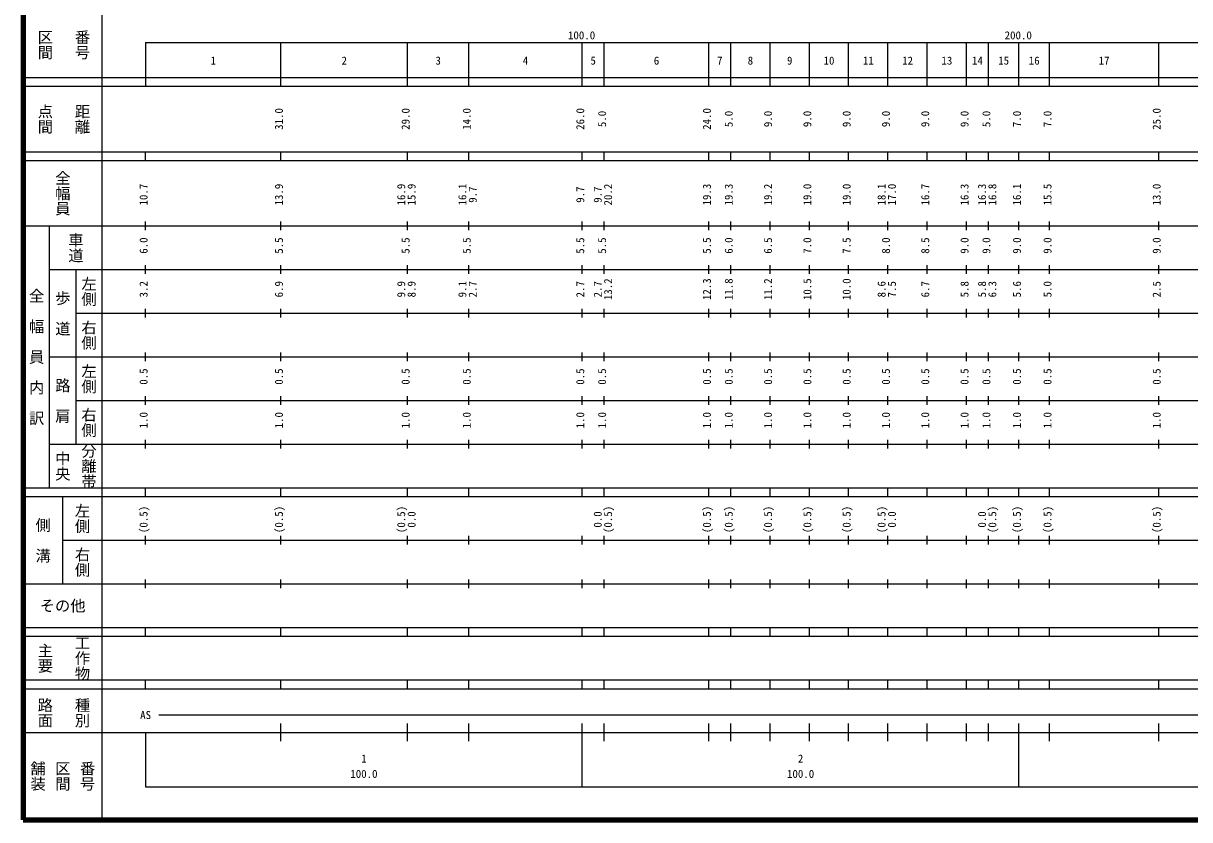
# Model space of a CAD drawing. Units: millimetres on the paper, enlarged 1000 times. Extents: x 40000 to 680000, y 20000 to 380000.
# Drawn here: x 40000 to 307099, y 20000 to 202409 of the extents above; entities that cross this region are included whole.
import ezdxf
from ezdxf.enums import TextEntityAlignment as Align

# ---------------------------------------------------------------- set-up
doc = ezdxf.new("R2010")
doc.units = ezdxf.units.MM
doc.header["$LTSCALE"] = 1000
doc.layers.add('M-TTL', color=2, linetype='Continuous', lineweight=140)
doc.layers.add('M-TTL-BAND', color=7, linetype='Continuous', lineweight=25)
doc.styles.add('@ＭＳ ゴシック', font='')
doc.styles.add('ＭＳ ゴシック', font='')
doc.styles.get('@ＭＳ ゴシック').set_extended_font_data('@MS Gothic')
doc.styles.get('ＭＳ ゴシック').set_extended_font_data('MS Gothic')

msp = doc.modelspace()

# ---------------------------------------------------------------- linework, layer by layer
at = {"layer": 'M-TTL'}
for p, q in [((40000, 380000), (40000, 20000)), ((40000, 20000), (680000, 20000))]:
    msp.add_line(p, q, dxfattribs=at)
at = {"layer": 'M-TTL-BAND'}
for p, q in [((58000, 370000), (58000, 20000)), ((68000, 198000), (579000, 198000)), ((68000, 198000), (68000, 188000)), ((99000, 188000), (99000, 198000)), ((128000, 188000), (128000, 198000)), ((142000, 188000), (142000, 198000)), ((168000, 188000), (168000, 198000)), ((173000, 188000), (173000, 198000)), ((197000, 188000), (197000, 198000)), ((202000, 188000), (202000, 198000)), ((211000, 188000), (211000, 198000)), ((220000, 188000), (220000, 198000)), ((229000, 188000), (229000, 198000)), ((238000, 188000), (238000, 198000)), ((247000, 188000), (247000, 198000)), ((256000, 188000), (256000, 198000)), ((261000, 188000), (261000, 198000)), ((268000, 188000), (268000, 198000)), ((275000, 188000), (275000, 198000)), ((300000, 188000), (300000, 198000)), ((40000, 190000), (579000, 190000)), ((40000, 188000), (579000, 188000)), ((40000, 173000), (579000, 173000)), ((40000, 171000), (579000, 171000)), ((68000, 171000), (68000, 173000)), ((99000, 171000), (99000, 173000)), ((128000, 171000), (128000, 173000)), ((142000, 171000), (142000, 173000)), ((168000, 171000), (168000, 173000)), ((173000, 171000), (173000, 173000)), ((197000, 171000), (197000, 173000)), ((202000, 171000), (202000, 173000)), ((211000, 171000), (211000, 173000)), ((220000, 171000), (220000, 173000)), ((229000, 171000), (229000, 173000)), ((238000, 171000), (238000, 173000)), ((247000, 171000), (247000, 173000)), ((256000, 171000), (256000, 173000)), ((261000, 171000), (261000, 173000)), ((268000, 171000), (268000, 173000)), ((275000, 171000), (275000, 173000)), ((300000, 171000), (300000, 173000)), ((40000, 156000), (579000, 156000)), ((46000, 96000), (46000, 156000)), ((68000, 155000), (68000, 157000)), ((99000, 155000), (99000, 157000)), ((128000, 155000), (128000, 157000)), ((142000, 155000), (142000, 157000)), ((168000, 155000), (168000, 157000)), ((173000, 155000), (173000, 157000)), ((197000, 155000), (197000, 157000)), ((202000, 155000), (202000, 157000)), ((211000, 155000), (211000, 157000)), ((220000, 155000), (220000, 157000)), ((229000, 155000), (229000, 157000)), ((238000, 155000), (238000, 157000)), ((247000, 155000), (247000, 157000)), ((256000, 155000), (256000, 157000)), ((261000, 155000), (261000, 157000)), ((268000, 155000), (268000, 157000)), ((275000, 155000), (275000, 157000)), ((300000, 155000), (300000, 157000)), ((68000, 145000), (68000, 147000)), ((99000, 145000), (99000, 147000)), ((128000, 145000), (128000, 147000)), ((142000, 145000), (142000, 147000)), ((168000, 145000), (168000, 147000)), ((173000, 145000), (173000, 147000)), ((197000, 145000), (197000, 147000)), ((202000, 145000), (202000, 147000)), ((211000, 145000), (211000, 147000)), ((220000, 145000), (220000, 147000)), ((229000, 145000), (229000, 147000)), ((238000, 145000), (238000, 147000)), ((247000, 145000), (247000, 147000)), ((256000, 145000), (256000, 147000)), ((261000, 145000), (261000, 147000)), ((268000, 145000), (268000, 147000)), ((275000, 145000), (275000, 147000)), ((300000, 145000), (300000, 147000)), ((46000, 146000), (579000, 146000)), ((52000, 146000), (52000, 106000)), ((68000, 135000), (68000, 137000)), ((99000, 135000), (99000, 137000)), ((128000, 135000), (128000, 137000)), ((142000, 135000), (142000, 137000)), ((168000, 135000), (168000, 137000)), ((173000, 135000), (173000, 137000)), ((197000, 135000), (197000, 137000)), ((202000, 135000), (202000, 137000)), ((211000, 135000), (211000, 137000)), ((220000, 135000), (220000, 137000)), ((229000, 135000), (229000, 137000)), ((238000, 135000), (238000, 137000)), ((247000, 135000), (247000, 137000)), ((256000, 135000), (256000, 137000)), ((261000, 135000), (261000, 137000)), ((268000, 135000), (268000, 137000)), ((275000, 135000), (275000, 137000)), ((300000, 135000), (300000, 137000)), ((52000, 136000), (579000, 136000)), ((46000, 126000), (579000, 126000)), ((68000, 125000), (68000, 127000)), ((99000, 125000), (99000, 127000)), ((128000, 125000), (128000, 127000)), ((142000, 125000), (142000, 127000)), ((168000, 125000), (168000, 127000)), ((173000, 125000), (173000, 127000)), ((197000, 125000), (197000, 127000)), ((202000, 125000), (202000, 127000)), ((211000, 125000), (211000, 127000)), ((220000, 125000), (220000, 127000)), ((229000, 125000), (229000, 127000)), ((238000, 125000), (238000, 127000)), ((247000, 125000), (247000, 127000)), ((256000, 125000), (256000, 127000)), ((261000, 125000), (261000, 127000)), ((268000, 125000), (268000, 127000)), ((275000, 125000), (275000, 127000)), ((300000, 125000), (300000, 127000)), ((52000, 116000), (579000, 116000)), ((68000, 115000), (68000, 117000)), ((99000, 115000), (99000, 117000)), ((128000, 115000), (128000, 117000)), ((142000, 115000), (142000, 117000)), ((168000, 115000), (168000, 117000)), ((173000, 115000), (173000, 117000)), ((197000, 115000), (197000, 117000)), ((202000, 115000), (202000, 117000)), ((211000, 115000), (211000, 117000)), ((220000, 115000), (220000, 117000)), ((229000, 115000), (229000, 117000)), ((238000, 115000), (238000, 117000)), ((247000, 115000), (247000, 117000)), ((256000, 115000), (256000, 117000)), ((261000, 115000), (261000, 117000)), ((268000, 115000), (268000, 117000)), ((275000, 115000), (275000, 117000)), ((300000, 115000), (300000, 117000)), ((68000, 105000), (68000, 107000)), ((99000, 105000), (99000, 107000)), ((128000, 105000), (128000, 107000)), ((142000, 105000), (142000, 107000)), ((168000, 105000), (168000, 107000)), ((173000, 105000), (173000, 107000)), ((197000, 105000), (197000, 107000)), ((202000, 105000), (202000, 107000)), ((211000, 105000), (211000, 107000)), ((220000, 105000), (220000, 107000)), ((229000, 105000), (229000, 107000)), ((238000, 105000), (238000, 107000)), ((247000, 105000), (247000, 107000)), ((256000, 105000), (256000, 107000)), ((261000, 105000), (261000, 107000)), ((268000, 105000), (268000, 107000)), ((275000, 105000), (275000, 107000)), ((300000, 105000), (300000, 107000)), ((46000, 106000), (579000, 106000)), ((40000, 96000), (579000, 96000)), ((40000, 94000), (579000, 94000)), ((49000, 94000), (49000, 74000)), ((68000, 94000), (68000, 96000)), ((99000, 94000), (99000, 96000)), ((128000, 94000), (128000, 96000)), ((142000, 94000), (142000, 96000)), ((168000, 94000), (168000, 96000)), ((173000, 94000), (173000, 96000)), ((197000, 94000), (197000, 96000)), ((202000, 94000), (202000, 96000)), ((211000, 94000), (211000, 96000)), ((220000, 94000), (220000, 96000)), ((229000, 94000), (229000, 96000)), ((238000, 94000), (238000, 96000)), ((247000, 94000), (247000, 96000)), ((256000, 94000), (256000, 96000)), ((261000, 94000), (261000, 96000)), ((268000, 94000), (268000, 96000)), ((275000, 94000), (275000, 96000)), ((300000, 94000), (300000, 96000)), ((49000, 84000), (579000, 84000)), ((68000, 83000), (68000, 85000)), ((99000, 83000), (99000, 85000)), ((128000, 83000), (128000, 85000)), ((142000, 83000), (142000, 85000)), ((168000, 83000), (168000, 85000)), ((173000, 83000), (173000, 85000)), ((197000, 83000), (197000, 85000)), ((202000, 83000), (202000, 85000)), ((211000, 83000), (211000, 85000)), ((220000, 83000), (220000, 85000)), ((229000, 83000), (229000, 85000)), ((238000, 83000), (238000, 85000)), ((247000, 83000), (247000, 85000)), ((256000, 83000), (256000, 85000)), ((261000, 83000), (261000, 85000)), ((268000, 83000), (268000, 85000)), ((275000, 83000), (275000, 85000)), ((300000, 83000), (300000, 85000)), ((68000, 73000), (68000, 75000)), ((99000, 73000), (99000, 75000)), ((128000, 73000), (128000, 75000)), ((142000, 73000), (142000, 75000)), ((168000, 73000), (168000, 75000)), ((173000, 73000), (173000, 75000)), ((197000, 73000), (197000, 75000)), ((202000, 73000), (202000, 75000)), ((211000, 73000), (211000, 75000)), ((220000, 73000), (220000, 75000)), ((229000, 73000), (229000, 75000)), ((238000, 73000), (238000, 75000)), ((247000, 73000), (247000, 75000)), ((256000, 73000), (256000, 75000)), ((261000, 73000), (261000, 75000)), ((268000, 73000), (268000, 75000)), ((275000, 73000), (275000, 75000)), ((300000, 73000), (300000, 75000)), ((40000, 74000), (579000, 74000)), ((40000, 64000), (579000, 64000)), ((40000, 62000), (579000, 62000)), ((68000, 62000), (68000, 64000)), ((99000, 62000), (99000, 64000)), ((128000, 62000), (128000, 64000)), ((142000, 62000), (142000, 64000)), ((168000, 62000), (168000, 64000)), ((173000, 62000), (173000, 64000)), ((197000, 62000), (197000, 64000)), ((202000, 62000), (202000, 64000)), ((211000, 62000), (211000, 64000)), ((220000, 62000), (220000, 64000)), ((229000, 62000), (229000, 64000)), ((238000, 62000), (238000, 64000)), ((247000, 62000), (247000, 64000)), ((256000, 62000), (256000, 64000)), ((261000, 62000), (261000, 64000)), ((268000, 62000), (268000, 64000)), ((275000, 62000), (275000, 64000)), ((300000, 62000), (300000, 64000)), ((40000, 52000), (579000, 52000)), ((68000, 50000), (68000, 52000)), ((99000, 50000), (99000, 52000)), ((128000, 50000), (128000, 52000)), ((142000, 50000), (142000, 52000)), ((168000, 50000), (168000, 52000)), ((173000, 50000), (173000, 52000)), ((197000, 50000), (197000, 52000)), ((202000, 50000), (202000, 52000)), ((211000, 50000), (211000, 52000)), ((220000, 50000), (220000, 52000)), ((229000, 50000), (229000, 52000)), ((238000, 50000), (238000, 52000)), ((247000, 50000), (247000, 52000)), ((256000, 50000), (256000, 52000)), ((261000, 50000), (261000, 52000)), ((268000, 50000), (268000, 52000)), ((275000, 50000), (275000, 52000)), ((300000, 50000), (300000, 52000)), ((40000, 50000), (579000, 50000)), ((71000, 44000), (563000, 44000)), ((99000, 38000), (99000, 42000)), ((128000, 38000), (128000, 42000)), ((142000, 38000), (142000, 42000)), ((168000, 27500), (168000, 42000)), ((173000, 38000), (173000, 42000)), ((197000, 38000), (197000, 42000)), ((202000, 38000), (202000, 42000)), ((211000, 38000), (211000, 42000)), ((220000, 38000), (220000, 42000)), ((229000, 38000), (229000, 42000)), ((238000, 38000), (238000, 42000)), ((247000, 38000), (247000, 42000)), ((256000, 38000), (256000, 42000)), ((261000, 38000), (261000, 42000)), ((268000, 27500), (268000, 42000)), ((275000, 38000), (275000, 42000)), ((300000, 38000), (300000, 42000)), ((40000, 40000), (579000, 40000)), ((68000, 40000), (68000, 27500)), ((68000, 27500), (579000, 27500))]:
    msp.add_line(p, q, dxfattribs=at)

# ---------------------------------------------------------------- texts
at = {"layer": 'M-TTL-BAND', "style": '@ＭＳ ゴシック'}
for s, p in [('区間', (45000, 197500)), ('番号', (53500, 197500)), ('点間', (45000, 180500)), ('距離', (53500, 180500)), ('全幅員', (49000, 163500)), ('車道', (52000, 151000)), ('左側', (55000, 141000)), ('全\u3000幅\u3000員\u3000内\u3000訳', (43000, 126000)), ('歩\u3000道', (49000, 136000)), ('右側', (55000, 131000)), ('左側', (55000, 121000)), ('路\u3000肩', (49000, 116000)), ('右側', (55000, 111000)), ('中央', (49000, 101000)), ('分離帯', (55000, 101000)), ('左側', (53500, 89000)), ('側\u3000溝', (44500, 84000)), ('右側', (53500, 79000)), ('工作物', (53500, 57000)), ('主要', (45000, 57000)), ('路面', (45000, 44500)), ('種別', (53500, 44500)), ('舗装', (43333, 30000)), ('区間', (49000, 30000)), ('番号', (54667, 30000))]:
    msp.add_text(s, height=2566, rotation=270, dxfattribs=at).set_placement(p, align=Align.MIDDLE_CENTER)
at = {"layer": 'M-TTL-BAND', "style": 'ＭＳ ゴシック'}
for s, p in [('100.0', (167844, 198195)), ('200.0', (267844, 198195)), ('1', (83500, 192405)), ('2', (113500, 192405)), ('3', (135000, 192405)), ('4', (155000, 192405)), ('5', (170500, 192405)), ('6', (185000, 192405)), ('7', (199500, 192405)), ('8', (206500, 192405)), ('9', (215500, 192405)), ('10', (224500, 192405)), ('11', (233500, 192405)), ('12', (242500, 192405)), ('13', (251500, 192405)), ('14', (258500, 192405)), ('15', (264500, 192405)), ('16', (271500, 192405)), ('17', (287500, 192405)), ('AS', (68000, 42500)), ('1', (118000, 32523)), ('2', (218000, 32523)), ('100.0', (118000, 29033)), ('100.0', (218000, 29033))]:
    msp.add_text(s, height=1833, dxfattribs=at).set_placement(p, align=Align.BOTTOM_CENTER)
for s, p in [('31.0', (100000, 180500)), ('29.0', (129000, 180500)), ('14.0', (143000, 180500)), ('26.0', (169000, 180500)), ('5.0', (174000, 180500)), ('24.0', (198000, 180500)), ('5.0', (203000, 180500)), ('9.0', (212000, 180500)), ('9.0', (221000, 180500)), ('9.0', (230000, 180500)), ('9.0', (239000, 180500)), ('9.0', (248000, 180500)), ('9.0', (257000, 180500)), ('5.0', (262000, 180500)), ('7.0', (269000, 180500)), ('7.0', (276000, 180500)), ('25.0', (301000, 180500)), ('10.7', (69000, 163174)), ('13.9', (100000, 163174)), ('16.9', (128000, 163174)), ('15.9', (130370, 163174)), ('16.1', (142000, 163174)), ('9.7', (144370, 163174)), ('9.7', (169000, 163174)), ('9.7', (173000, 163174)), ('20.2', (175370, 163174)), ('19.3', (198000, 163174)), ('19.3', (203000, 163174)), ('19.2', (212000, 163174)), ('19.0', (221000, 163174)), ('19.0', (230000, 163174)), ('18.1', (238000, 163174)), ('17.0', (240370, 163174)), ('16.7', (248000, 163174)), ('16.3', (257000, 163174)), ('16.3', (261000, 163174)), ('16.8', (263370, 163174)), ('16.1', (269000, 163174)), ('15.5', (276000, 163174)), ('13.0', (301000, 163174)), ('6.0', (69000, 151500)), ('5.5', (100000, 151500)), ('5.5', (129000, 151500)), ('5.5', (143000, 151500)), ('5.5', (169000, 151500)), ('5.5', (174000, 151500)), ('5.5', (198000, 151500)), ('6.0', (203000, 151500)), ('6.5', (212000, 151500)), ('7.0', (221000, 151500)), ('7.5', (230000, 151500)), ('8.0', (239000, 151500)), ('8.5', (248000, 151500)), ('9.0', (257000, 151500)), ('9.0', (262000, 151500)), ('9.0', (269000, 151500)), ('9.0', (276000, 151500)), ('9.0', (301000, 151500)), ('3.2', (69000, 141500)), ('6.9', (100000, 141500)), ('9.9', (128000, 141500)), ('8.9', (130370, 141500)), ('9.1', (142000, 141500)), ('2.7', (144370, 141500)), ('2.7', (169000, 141500)), ('2.7', (173000, 141500)), ('13.2', (175370, 141500)), ('12.3', (198000, 141500)), ('11.8', (203000, 141500)), ('11.2', (212000, 141500)), ('10.5', (221000, 141500)), ('10.0', (230000, 141500)), ('8.6', (238000, 141500)), ('7.5', (240370, 141500)), ('6.7', (248000, 141500)), ('5.8', (257000, 141500)), ('5.8', (261000, 141500)), ('6.3', (263370, 141500)), ('5.6', (269000, 141500)), ('5.0', (276000, 141500)), ('2.5', (301000, 141500)), ('0.5', (69000, 121500)), ('0.5', (100000, 121500)), ('0.5', (129000, 121500)), ('0.5', (143000, 121500)), ('0.5', (169000, 121500)), ('0.5', (174000, 121500)), ('0.5', (198000, 121500)), ('0.5', (203000, 121500)), ('0.5', (212000, 121500)), ('0.5', (221000, 121500)), ('0.5', (230000, 121500)), ('0.5', (239000, 121500)), ('0.5', (248000, 121500)), ('0.5', (257000, 121500)), ('0.5', (262000, 121500)), ('0.5', (269000, 121500)), ('0.5', (276000, 121500)), ('0.5', (301000, 121500)), ('1.0', (69000, 111500)), ('1.0', (100000, 111500)), ('1.0', (129000, 111500)), ('1.0', (143000, 111500)), ('1.0', (169000, 111500)), ('1.0', (174000, 111500)), ('1.0', (198000, 111500)), ('1.0', (203000, 111500)), ('1.0', (212000, 111500)), ('1.0', (221000, 111500)), ('1.0', (230000, 111500)), ('1.0', (239000, 111500)), ('1.0', (248000, 111500)), ('1.0', (257000, 111500)), ('1.0', (262000, 111500)), ('1.0', (269000, 111500)), ('1.0', (276000, 111500)), ('1.0', (301000, 111500)), ('(0.5)', (69000, 88764)), ('(0.5)', (100000, 88764)), ('(0.5)', (128000, 88764)), ('(0.5)', (175370, 88764)), ('(0.5)', (198000, 88764)), ('(0.5)', (203000, 88764)), ('(0.5)', (212000, 88764)), ('(0.5)', (221000, 88764)), ('(0.5)', (230000, 88764)), ('(0.5)', (238000, 88764)), ('(0.5)', (263370, 88764)), ('(0.5)', (269000, 88764)), ('(0.5)', (276000, 88764)), ('(0.5)', (301000, 88764)), ('0.0', (130370, 88764)), ('0.0', (173000, 88764)), ('0.0', (240370, 88764)), ('0.0', (261000, 88764))]:
    msp.add_text(s, height=1833, rotation=90, dxfattribs=at).set_placement(p, align=Align.BOTTOM_CENTER)
msp.add_text('その他', height=2566, dxfattribs=at).set_placement((49000, 69000), align=Align.MIDDLE_CENTER)

doc.saveas('drawing.dxf')
